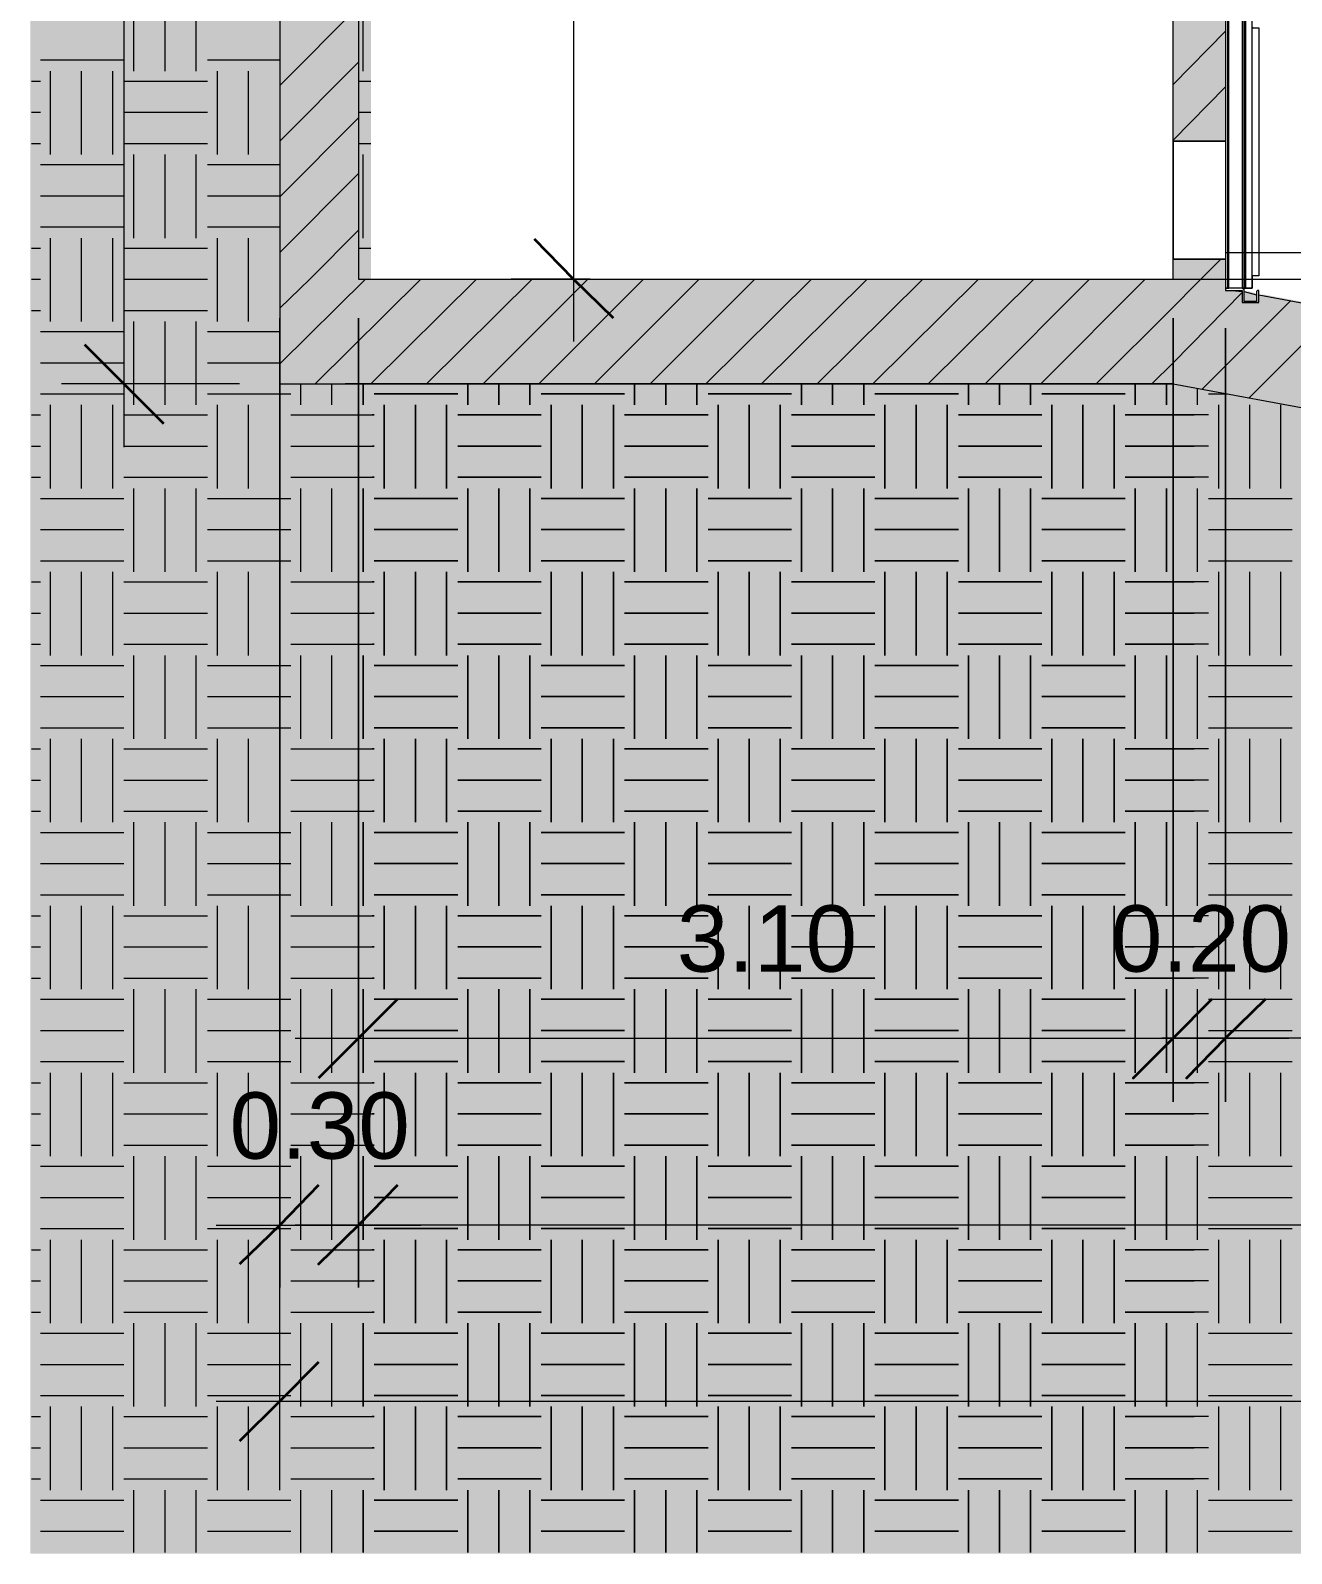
# Model space of a CAD drawing. Extents: x -187 to 52, y -9 to 65.
# Drawn here: x -139.88 to -135.09, y 27.06 to 32.84 of the extents above; entities that cross this region are included whole.
import ezdxf

# ---------------------------------------------------------------- set-up
doc = ezdxf.new("R2010")
doc.units = 0
doc.header["$MEASUREMENT"] = 0
doc.layers.add('PDF4_Geometría', color=7, linetype='Continuous')
doc.layers.add('PDF4_Texto', color=7, linetype='Continuous')
doc.layers.add('PDF4_Rellenos sólidos', color=7, linetype='Continuous', true_color=0xffffff)
doc.styles.add('PDF Arial', font='arial.ttf')

msp = doc.modelspace()

# ---------------------------------------------------------------- hatches: boundary and pattern name
at = {"layer": 'PDF4_Rellenos sólidos', "transparency": 33554559}
h = msp.add_hatch(color=256, dxfattribs=at)
h.paths.add_polyline_path([(-138.5848, 34.7955), (-138.6313, 34.7955), (-138.6313, 31.8986), (-138.5848, 31.8986)])
h.paths.add_polyline_path([(-138.682, 35.0958), (-138.682, 35.2438), (-138.6863, 35.2438), (-138.6905, 35.2396), (-138.6947, 35.2311), (-138.6989, 35.2269), (-138.7032, 35.2184), (-138.7074, 35.2142), (-138.7116, 35.2057), (-138.7159, 35.2015), (-138.7201, 35.193), (-138.7243, 35.1888), (-138.7285, 35.1803), (-138.7328, 35.1761), (-138.737, 35.1677), (-138.7412, 35.1634), (-138.7455, 35.155), (-138.7497, 35.1507), (-138.7539, 35.1423), (-138.7581, 35.1381), (-138.7624, 35.1296), (-138.7666, 35.1254), (-138.7708, 35.1169), (-138.7751, 35.1127), (-138.7793, 35.1042), (-138.7835, 35.1)])
h.paths.add_polyline_path([(-138.9781, 34.804), (-138.9823, 34.7997), (-138.9823, 27.0563), (-138.5848, 27.0563), (-138.5848, 31.5011), (-138.9315, 31.5011), (-138.9315, 34.8674), (-138.9358, 34.8674), (-138.94, 34.8632), (-138.9442, 34.8547), (-138.9485, 34.8505), (-138.9527, 34.842), (-138.9569, 34.8378), (-138.9611, 34.8293), (-138.9654, 34.8251), (-138.9696, 34.8166), (-138.9738, 34.8124)])
for points in [[(-139.8789, 34.7955), (-139.8789, 27.0563), (-138.9823, 27.0563), (-138.9823, 34.7955)], [(-138.9315, 34.7955), (-138.9315, 31.8986), (-138.6313, 31.8986), (-138.6313, 34.7955)], [(-138.9315, 31.8986), (-138.9315, 31.5011), (-135.5356, 31.5011), (-135.5356, 31.8986)], [(-134.9393, 31.3953), (-134.9181, 31.3911), (-134.9181, 31.7886), (-134.9816, 31.8013), (-135.007, 31.8055), (-135.0492, 31.814), (-135.0746, 31.8182), (-135.1169, 31.8267), (-135.1423, 31.8309), (-135.1846, 31.8394), (-135.2099, 31.8394), (-135.2099, 31.8182), (-135.2184, 31.8182), (-135.2184, 31.8436), (-135.2311, 31.8478), (-135.248, 31.8521), (-135.2649, 31.8521), (-135.2692, 31.8182), (-135.2734, 31.814), (-135.2734, 31.8563), (-135.3368, 31.8563), (-135.3368, 31.869), (-135.358, 31.8732), (-135.5102, 31.8986), (-135.5356, 31.8986), (-135.5356, 31.5011), (-135.5187, 31.5011), (-135.5018, 31.4968), (-135.451, 31.4884), (-135.4299, 31.4841), (-135.4045, 31.4799), (-135.3833, 31.4757), (-135.358, 31.4714), (-135.3368, 31.4672), (-135.3114, 31.463), (-135.2903, 31.4588), (-135.2649, 31.4545), (-135.2438, 31.4503), (-135.2184, 31.4461), (-135.1973, 31.4418), (-135.1719, 31.4376), (-135.1507, 31.4334), (-135.1254, 31.4292), (-135.1042, 31.4249), (-135.0788, 31.4207), (-135.0577, 31.4165), (-135.0323, 31.4122), (-135.0112, 31.408), (-134.9858, 31.4038), (-134.9647, 31.3996)], [(-135.4552, 31.4884), (-135.4721, 31.4926), (-135.5144, 31.5011), (-138.682, 31.5011), (-138.682, 27.0563), (-135.4552, 27.0563)], [(-134.9181, 31.3911), (-134.9604, 31.3996), (-134.9858, 31.4038), (-135.007, 31.408), (-135.0323, 31.4122), (-135.0746, 31.4207), (-135.1, 31.4249), (-135.1211, 31.4292), (-135.1465, 31.4334), (-135.1888, 31.4418), (-135.2142, 31.4461), (-135.2353, 31.4503), (-135.2607, 31.4545), (-135.303, 31.463), (-135.3284, 31.4672), (-135.3495, 31.4714), (-135.3749, 31.4757), (-135.4172, 31.4841), (-135.4425, 31.4884), (-135.4637, 31.4926), (-135.4891, 31.4968), (-135.5102, 31.5011), (-138.5805, 31.5011), (-138.5805, 27.0563), (-134.9181, 27.0563)], [(-137.4218, 29.581), (-137.4218, 29.192), (-136.7451, 29.192), (-136.7451, 29.581)], [(-135.7724, 29.581), (-135.7724, 29.192), (-135.0958, 29.192), (-135.0958, 29.581)], [(-139.1218, 28.8706), (-139.1218, 28.4815), (-138.4452, 28.4815), (-138.4452, 28.8706)]]:
    msp.add_hatch(color=256, dxfattribs=at).paths.add_polyline_path(points)
h = msp.add_hatch(color=256, dxfattribs=at)
h.paths.add_polyline_path([(-135.5356, 32.423), (-135.3368, 32.423), (-135.3368, 34.7955), (-135.5356, 34.7955)])
h.paths.add_polyline_path([(-135.3664, 31.8732), (-135.3368, 31.869), (-135.3368, 31.9747), (-135.5356, 31.9747), (-135.5356, 31.8986), (-135.5102, 31.8986), (-135.4679, 31.8901), (-135.4425, 31.8859), (-135.4003, 31.8774)])

# ---------------------------------------------------------------- linework, layer by layer
at = {"layer": 'PDF4_Geometría', "lineweight": 20}
for points in [[(-135.4003, 35.4975), (-135.2776, 35.4975), (-135.2776, 35.0958), (-135.2776, 34.7955), (-135.3368, 34.7955), (-135.3368, 32.423), (-135.5356, 32.423), (-135.5356, 34.7955), (-138.6313, 34.7955), (-138.6313, 31.8986), (-135.5356, 31.8986), (-135.5356, 31.9747), (-135.3368, 31.9747), (-135.3368, 31.8648)], [(-138.682, 35.0958), (-138.9315, 35.0958), (-138.9315, 34.7955), (-138.9315, 31.8986), (-138.9315, 31.5011), (-135.5356, 31.5011), (-134.9181, 31.3869), (-130.1435, 30.503), (-126.147, 30.503), (-121.7192, 31.3192), (-120.7507, 31.5011), (-117.6043, 31.5011), (-117.6043, 31.8986), (-117.6043, 34.7955), (-117.6043, 35.0958)], [(-135.3114, 31.8563), (-135.2734, 31.8521)], [(-135.2649, 31.8521), (-135.2184, 31.8394)], [(-135.2099, 31.8394), (-134.9181, 31.7844), (-130.1435, 30.9005), (-126.147, 30.9005), (-121.7192, 31.721), (-121.0764, 31.8394)]]:
    msp.add_lwpolyline(points, dxfattribs=at)
at = {"layer": 'PDF4_Geometría', "lineweight": 9}
for points in [[(-139.5236, 35.3368), (-139.5236, 31.26)], [(-137.8151, 35.0366), (-137.8151, 31.6618)], [(-135.3368, 34.7955), (-135.3368, 33.9455), (-135.3368, 31.8648), (-135.3326, 31.8648), (-135.3284, 31.8648), (-135.3241, 31.8648), (-135.3241, 33.9455), (-135.3284, 33.9455), (-135.3326, 33.9455), (-135.3368, 33.9455)], [(-135.3326, 33.9455), (-135.2734, 33.9455), (-135.2734, 31.8648), (-135.2692, 31.8648), (-135.2649, 31.8648), (-135.2649, 33.9455), (-135.2692, 33.9455), (-135.2734, 33.9455), (-135.2776, 33.9455), (-135.3284, 33.9455), (-135.3284, 31.8648)], [(-135.2311, 32.8544), (-135.2353, 32.8544), (-135.2099, 32.8544), (-135.2099, 31.9113), (-135.2353, 31.9113), (-135.2353, 31.8648), (-135.2353, 33.9455), (-135.2607, 33.9455), (-135.2607, 32.9051), (-135.2649, 32.9051), (-135.2649, 31.8648), (-135.2607, 31.8648)], [(-135.2607, 32.9051), (-135.2607, 31.8648), (-135.2607, 33.9455)], [(-138.9315, 32.6344), (-138.6313, 32.9347)], [(-135.5356, 32.6387), (-135.3368, 32.8417)], [(-138.9315, 32.423), (-138.6313, 32.7233)], [(-135.5356, 32.4272), (-135.3368, 32.6302)], [(-138.9315, 32.2115), (-138.6313, 32.5118)], [(-135.3368, 31.9747), (-135.5356, 31.9747), (-135.5356, 32.423), (-135.3368, 32.423)], [(-135.3368, 32.4018), (-135.3368, 32.0085)], [(-138.9315, 32.0001), (-138.6313, 32.3003)], [(-138.9315, 31.7886), (-138.8174, 31.8986), (-138.6313, 32.0847)], [(-135.8274, 31.5011), (-135.5356, 31.7929), (-135.4468, 31.8817), (-135.3537, 31.9747)], [(-135.3368, 32.0001), (-120.9495, 32.0001)], [(-138.9315, 31.5772), (-138.6059, 31.8986)], [(-138.7962, 31.5011), (-138.3944, 31.8986)], [(-138.5848, 31.5011), (-138.183, 31.8986)], [(-138.5848, 31.8986), (-135.5356, 31.8986)], [(-138.3733, 31.5011), (-137.9715, 31.8986)], [(-138.1576, 31.5011), (-137.7601, 31.8986)], [(-137.7516, 31.8986), (-137.8151, 31.8986), (-138.0519, 31.8986)], [(-137.9462, 31.5011), (-137.5486, 31.8986)], [(-137.7347, 31.5011), (-137.3372, 31.8986)], [(-137.5233, 31.5011), (-137.1257, 31.8986)], [(-137.3118, 31.5011), (-136.91, 31.8986)], [(-137.1003, 31.5011), (-136.6986, 31.8986)], [(-136.8889, 31.5011), (-136.4871, 31.8986)], [(-136.6774, 31.5011), (-136.2757, 31.8986)], [(-136.466, 31.5011), (-136.0642, 31.8986)], [(-136.2503, 31.5011), (-135.8528, 31.8986)], [(-136.0388, 31.5011), (-135.6413, 31.8986), (-129.8221, 31.8986), (-129.5853, 31.8986)], [(-135.6159, 31.5011), (-135.5356, 31.5814), (-135.2734, 31.8478)], [(-135.2776, 31.8648), (-135.3199, 31.8648)], [(-135.4256, 31.4799), (-135.0873, 31.8182)], [(-135.248, 31.4461), (-134.9181, 31.7759), (-134.9097, 31.7844)], [(-138.9315, 27.3946), (-138.9315, 27.6357), (-138.9315, 31.7506), (-138.9315, 28.3039), (-138.9315, 28.067)], [(-138.6313, 31.7506), (-138.6313, 28.3039), (-138.6313, 28.067), (-138.6313, 28.3039), (-138.6313, 31.7506), (-138.6313, 29.0144), (-138.6313, 28.7733)], [(-139.0838, 31.5011), (-139.5236, 31.5011), (-139.7604, 31.5011)], [(-135.5356, 31.5011), (-136.7874, 31.5011), (-137.0369, 31.5011), (-138.682, 31.5011)], [(-138.8723, 29.0144), (-135.2945, 29.0144)], [(-135.7766, 29.0144), (-135.0958, 29.0144)], [(-120.7127, 29.0144), (-135.5779, 29.0144)], [(-139.1726, 28.3039), (-138.3944, 28.3039)], [(-117.6635, 28.3039), (-138.8723, 28.3039)], [(-139.1726, 27.6357), (-117.3632, 27.6357)]]:
    msp.add_lwpolyline(points, dxfattribs=at)
at = {"layer": 'PDF4_Geometría', "color": 9, "lineweight": 9, "true_color": 0xc0c0c0}
for points in [[(-139.4855, 32.6894), (-139.4855, 33.0066)], [(-139.3671, 32.6894), (-139.3671, 33.0066)], [(-139.2487, 32.6894), (-139.2487, 33.0066)], [(-138.6144, 32.6894), (-138.6144, 33.0066)], [(-139.8408, 32.7317), (-139.5236, 32.7317)], [(-139.2064, 32.7317), (-138.9823, 32.7317), (-138.9315, 32.7317)], [(-139.8746, 32.6514), (-139.8408, 32.6514)], [(-139.8027, 32.3722), (-139.8027, 32.6894)], [(-139.6843, 32.3722), (-139.6843, 32.6894)], [(-139.5659, 32.3722), (-139.5659, 32.6894)], [(-139.5236, 32.6514), (-139.2064, 32.6514)], [(-139.1684, 32.3722), (-139.1684, 32.6894)], [(-139.05, 32.3722), (-139.05, 32.6894)], [(-138.6313, 32.6514), (-138.5848, 32.6514)], [(-139.8746, 32.5329), (-139.8408, 32.5329)], [(-139.5236, 32.5329), (-139.2064, 32.5329)], [(-138.6313, 32.5329), (-138.5848, 32.5329)], [(-139.8746, 32.4145), (-139.8408, 32.4145)], [(-139.5236, 32.4145), (-139.2064, 32.4145)], [(-138.6313, 32.4145), (-138.5848, 32.4145)], [(-135.5356, 32.423), (-135.5356, 32.1862)], [(-139.4855, 32.0551), (-139.4855, 32.3722)], [(-139.3671, 32.0551), (-139.3671, 32.3722)], [(-139.2487, 32.0551), (-139.2487, 32.3722)], [(-138.6144, 32.0551), (-138.6144, 32.3722)], [(-139.8408, 32.3342), (-139.5236, 32.3342)], [(-139.2064, 32.3342), (-138.9823, 32.3342), (-138.9315, 32.3342)], [(-139.8408, 32.2158), (-139.5236, 32.2158)], [(-139.2064, 32.2158), (-138.9823, 32.2158), (-138.9315, 32.2158)], [(-135.5356, 32.2158), (-135.5356, 31.9747)], [(-139.8408, 32.0974), (-139.5236, 32.0974)], [(-139.2064, 32.0974), (-138.9823, 32.0974), (-138.9315, 32.0974)], [(-139.8746, 32.017), (-139.8408, 32.017)], [(-139.8027, 31.7379), (-139.8027, 32.0551)], [(-139.6843, 31.7379), (-139.6843, 32.0551)], [(-139.5659, 31.7379), (-139.5659, 32.0551)], [(-139.5236, 32.017), (-139.2064, 32.017)], [(-139.1684, 31.7379), (-139.1684, 32.0551)], [(-139.05, 31.7379), (-139.05, 32.0551)], [(-138.6313, 32.017), (-138.5848, 32.017)], [(-139.8746, 31.8986), (-139.8408, 31.8986)], [(-139.5236, 31.8986), (-139.2064, 31.8986)], [(-139.8746, 31.7802), (-139.8408, 31.7802)], [(-139.5236, 31.7802), (-139.2064, 31.7802)], [(-139.4855, 31.4207), (-139.4855, 31.7379)], [(-139.3671, 31.4207), (-139.3671, 31.7379)], [(-139.2487, 31.4207), (-139.2487, 31.7379)], [(-139.8408, 31.6998), (-139.5236, 31.6998)], [(-139.2064, 31.6998), (-138.9823, 31.6998), (-138.9315, 31.6998)], [(-139.8408, 31.5814), (-139.5236, 31.5814)], [(-139.2064, 31.5814), (-138.9823, 31.5814), (-138.9315, 31.5814)], [(-138.8512, 31.4207), (-138.8512, 31.5011)], [(-138.7328, 31.4207), (-138.7328, 31.5011)], [(-135.5356, 31.5011), (-136.7874, 31.5011), (-137.0369, 31.5011), (-138.682, 31.5011)], [(-135.4425, 31.4207), (-135.4425, 31.4841)], [(-139.8408, 31.463), (-139.5236, 31.463)], [(-139.2064, 31.463), (-138.9823, 31.463), (-138.8892, 31.463)], [(-135.4003, 31.463), (-135.3284, 31.463)], [(-139.8746, 31.3826), (-139.8408, 31.3826)], [(-139.8027, 31.1035), (-139.8027, 31.4207)], [(-139.6843, 31.1035), (-139.6843, 31.4207)], [(-139.5659, 31.1035), (-139.5659, 31.4207)], [(-139.5236, 31.3826), (-139.2064, 31.3826)], [(-139.1684, 31.1035), (-139.1684, 31.4207)], [(-139.05, 31.1035), (-139.05, 31.4207)], [(-138.9315, 31.1035), (-138.9315, 31.4207)], [(-138.8892, 31.3826), (-138.5848, 31.3826)], [(-138.682, 31.3826), (-138.5721, 31.3826), (-138.5805, 31.3826)], [(-135.4003, 31.3826), (-135.7174, 31.3826), (-135.4552, 31.3826)], [(-135.3622, 31.1035), (-135.3622, 31.4207)], [(-135.2438, 31.1035), (-135.2438, 31.4207)], [(-135.1254, 31.1035), (-135.1254, 31.4207)], [(-139.8746, 31.2642), (-139.8408, 31.2642)], [(-139.5236, 31.2642), (-139.2064, 31.2642)], [(-138.8892, 31.2642), (-138.5848, 31.2642)], [(-138.682, 31.2642), (-138.5721, 31.2642), (-138.5805, 31.2642)], [(-135.4003, 31.2642), (-135.7174, 31.2642), (-135.4552, 31.2642)], [(-139.8746, 31.1458), (-139.8408, 31.1458)], [(-139.5236, 31.1458), (-139.2064, 31.1458)], [(-138.8892, 31.1458), (-138.5848, 31.1458)], [(-138.682, 31.1458), (-138.5721, 31.1458), (-138.5805, 31.1458)], [(-135.4003, 31.1458), (-135.7174, 31.1458), (-135.4552, 31.1458)], [(-139.4855, 30.7863), (-139.4855, 31.1035)], [(-139.3671, 30.7863), (-139.3671, 31.1035)], [(-139.2487, 30.7863), (-139.2487, 31.1035)], [(-138.8512, 30.7863), (-138.8512, 31.1035)], [(-138.7328, 30.7863), (-138.7328, 31.1035)], [(-135.4425, 30.7863), (-135.4425, 31.1035)], [(-139.8408, 31.0655), (-139.5236, 31.0655)], [(-139.2064, 31.0655), (-138.9823, 31.0655), (-138.8892, 31.0655)], [(-135.4003, 31.0655), (-135.0831, 31.0655)], [(-139.8408, 30.947), (-139.5236, 30.947)], [(-139.2064, 30.947), (-138.9823, 30.947), (-138.8892, 30.947)], [(-135.4003, 30.947), (-135.0831, 30.947)], [(-139.8408, 30.8286), (-139.5236, 30.8286)], [(-139.2064, 30.8286), (-138.9823, 30.8286), (-138.8892, 30.8286)], [(-135.4003, 30.8286), (-135.0831, 30.8286)], [(-139.8746, 30.7483), (-139.8408, 30.7483)], [(-139.8027, 30.4692), (-139.8027, 30.7863)], [(-139.6843, 30.4692), (-139.6843, 30.7863)], [(-139.5659, 30.4692), (-139.5659, 30.7863)], [(-139.5236, 30.7483), (-139.2064, 30.7483)], [(-139.1684, 30.4692), (-139.1684, 30.7863)], [(-139.05, 30.4692), (-139.05, 30.7863)], [(-138.9315, 30.4692), (-138.9315, 30.7863)], [(-138.8892, 30.7483), (-138.5848, 30.7483)], [(-138.682, 30.7483), (-138.5721, 30.7483), (-138.5805, 30.7483)], [(-135.4003, 30.7483), (-135.7174, 30.7483), (-135.4552, 30.7483)], [(-135.3622, 30.4692), (-135.3622, 30.7863)], [(-135.2438, 30.4692), (-135.2438, 30.7863)], [(-135.1254, 30.4692), (-135.1254, 30.7863)], [(-139.8746, 30.6299), (-139.8408, 30.6299)], [(-139.5236, 30.6299), (-139.2064, 30.6299)], [(-138.8892, 30.6299), (-138.5848, 30.6299)], [(-138.682, 30.6299), (-138.5721, 30.6299), (-138.5805, 30.6299)], [(-135.4003, 30.6299), (-135.7174, 30.6299), (-135.4552, 30.6299)], [(-139.8746, 30.5114), (-139.8408, 30.5114)], [(-139.5236, 30.5114), (-139.2064, 30.5114)], [(-138.8892, 30.5114), (-138.5848, 30.5114)], [(-138.682, 30.5114), (-138.5721, 30.5114), (-138.5805, 30.5114)], [(-135.4003, 30.5114), (-135.7174, 30.5114), (-135.4552, 30.5114)], [(-139.4855, 30.152), (-139.4855, 30.4692)], [(-139.3671, 30.152), (-139.3671, 30.4692)], [(-139.2487, 30.152), (-139.2487, 30.4692)], [(-138.8512, 30.152), (-138.8512, 30.4692)], [(-138.7328, 30.152), (-138.7328, 30.4692)], [(-135.4425, 30.152), (-135.4425, 30.4692)], [(-139.8408, 30.4311), (-139.5236, 30.4311)], [(-139.2064, 30.4311), (-138.9823, 30.4311), (-138.8892, 30.4311)], [(-135.4003, 30.4311), (-135.0831, 30.4311)], [(-139.8408, 30.3127), (-139.5236, 30.3127)], [(-139.2064, 30.3127), (-138.9823, 30.3127), (-138.8892, 30.3127)], [(-135.4003, 30.3127), (-135.0831, 30.3127)], [(-139.8408, 30.1943), (-139.5236, 30.1943)], [(-139.2064, 30.1943), (-138.9823, 30.1943), (-138.8892, 30.1943)], [(-135.4003, 30.1943), (-135.0831, 30.1943)], [(-139.8746, 30.1139), (-139.8408, 30.1139)], [(-139.8027, 29.8348), (-139.8027, 30.152)], [(-139.6843, 29.8348), (-139.6843, 30.152)], [(-139.5659, 29.8348), (-139.5659, 30.152)], [(-139.5236, 30.1139), (-139.2064, 30.1139)], [(-139.1684, 29.8348), (-139.1684, 30.152)], [(-139.05, 29.8348), (-139.05, 30.152)], [(-138.9315, 29.8348), (-138.9315, 30.152)], [(-138.8892, 30.1139), (-138.5848, 30.1139)], [(-138.682, 30.1139), (-138.5721, 30.1139), (-138.5805, 30.1139)], [(-135.4003, 30.1139), (-135.7174, 30.1139), (-135.4552, 30.1139)], [(-135.3622, 29.8348), (-135.3622, 30.152)], [(-135.2438, 29.8348), (-135.2438, 30.152)], [(-135.1254, 29.8348), (-135.1254, 30.152)], [(-139.8746, 29.9955), (-139.8408, 29.9955)], [(-139.5236, 29.9955), (-139.2064, 29.9955)], [(-138.8892, 29.9955), (-138.5848, 29.9955)], [(-138.682, 29.9955), (-138.5721, 29.9955), (-138.5805, 29.9955)], [(-135.4003, 29.9955), (-135.7174, 29.9955), (-135.4552, 29.9955)], [(-139.8746, 29.8771), (-139.8408, 29.8771)], [(-139.5236, 29.8771), (-139.2064, 29.8771)], [(-138.8892, 29.8771), (-138.5848, 29.8771)], [(-138.682, 29.8771), (-138.5721, 29.8771), (-138.5805, 29.8771)], [(-135.4003, 29.8771), (-135.7174, 29.8771), (-135.4552, 29.8771)], [(-139.4855, 29.5176), (-139.4855, 29.8348)], [(-139.3671, 29.5176), (-139.3671, 29.8348)], [(-139.2487, 29.5176), (-139.2487, 29.8348)], [(-138.8512, 29.5176), (-138.8512, 29.8348)], [(-138.7328, 29.5176), (-138.7328, 29.8348)], [(-135.4425, 29.5176), (-135.4425, 29.8348)], [(-139.8408, 29.7967), (-139.5236, 29.7967)], [(-139.2064, 29.7967), (-138.9823, 29.7967), (-138.8892, 29.7967)], [(-135.4003, 29.7967), (-135.0831, 29.7967)], [(-139.8408, 29.6783), (-139.5236, 29.6783)], [(-139.2064, 29.6783), (-138.9823, 29.6783), (-138.8892, 29.6783)], [(-135.4003, 29.6783), (-135.0831, 29.6783)], [(-139.8408, 29.5599), (-139.5236, 29.5599)], [(-139.8027, 29.2004), (-139.8027, 29.5176)], [(-139.6843, 29.2004), (-139.6843, 29.5176)], [(-139.5659, 29.2004), (-139.5659, 29.5176)], [(-139.2064, 29.5599), (-138.9823, 29.5599), (-138.8892, 29.5599)], [(-139.1684, 29.2004), (-139.1684, 29.5176)], [(-139.05, 29.2004), (-139.05, 29.5176)], [(-138.9315, 29.2004), (-138.9315, 29.5176)], [(-135.4003, 29.5599), (-135.0831, 29.5599)], [(-135.3622, 29.2004), (-135.3622, 29.5176)], [(-135.2438, 29.2004), (-135.2438, 29.5176)], [(-135.1254, 29.2004), (-135.1254, 29.5176)], [(-139.8746, 29.4796), (-139.8408, 29.4796)], [(-139.5236, 29.4796), (-139.2064, 29.4796)], [(-138.8892, 29.4796), (-138.5848, 29.4796)], [(-138.682, 29.4796), (-138.5721, 29.4796), (-138.5805, 29.4796)], [(-135.4003, 29.4796), (-135.7174, 29.4796), (-135.4552, 29.4796)], [(-139.8746, 29.3611), (-139.8408, 29.3611)], [(-139.5236, 29.3611), (-139.2064, 29.3611)], [(-138.8892, 29.3611), (-138.5848, 29.3611)], [(-138.682, 29.3611), (-138.5721, 29.3611), (-138.5805, 29.3611)], [(-135.4003, 29.3611), (-135.7174, 29.3611), (-135.4552, 29.3611)], [(-139.8746, 29.2427), (-139.8408, 29.2427)], [(-139.5236, 29.2427), (-139.2064, 29.2427)], [(-138.8892, 29.2427), (-138.5848, 29.2427)], [(-138.682, 29.2427), (-138.5721, 29.2427), (-138.5805, 29.2427)], [(-135.4003, 29.2427), (-135.7174, 29.2427), (-135.4552, 29.2427)], [(-139.4855, 28.8833), (-139.4855, 29.2004)], [(-139.3671, 28.8833), (-139.3671, 29.2004)], [(-139.2487, 28.8833), (-139.2487, 29.2004)], [(-138.8512, 28.8833), (-138.8512, 29.2004)], [(-138.7328, 28.8833), (-138.7328, 29.2004)], [(-135.4425, 28.8833), (-135.4425, 29.2004)], [(-139.8408, 29.1624), (-139.5236, 29.1624)], [(-139.2064, 29.1624), (-138.9823, 29.1624), (-138.8892, 29.1624)], [(-135.4003, 29.1624), (-135.0831, 29.1624)], [(-139.8408, 29.044), (-139.5236, 29.044)], [(-139.2064, 29.044), (-138.9823, 29.044), (-138.8892, 29.044)], [(-135.4003, 29.044), (-135.0831, 29.044)], [(-139.8408, 28.9255), (-139.5236, 28.9255)], [(-139.8027, 28.5661), (-139.8027, 28.8833)], [(-139.6843, 28.5661), (-139.6843, 28.8833)], [(-139.5659, 28.5661), (-139.5659, 28.8833)], [(-139.2064, 28.9255), (-138.9823, 28.9255), (-138.8892, 28.9255)], [(-139.1684, 28.5661), (-139.1684, 28.8833)], [(-139.05, 28.5661), (-139.05, 28.8833)], [(-138.9315, 28.5661), (-138.9315, 28.8833)], [(-135.4003, 28.9255), (-135.0831, 28.9255)], [(-135.3622, 28.5661), (-135.3622, 28.8833)], [(-135.2438, 28.5661), (-135.2438, 28.8833)], [(-135.1254, 28.5661), (-135.1254, 28.8833)], [(-139.8746, 28.8452), (-139.8408, 28.8452)], [(-139.5236, 28.8452), (-139.2064, 28.8452)], [(-138.8892, 28.8452), (-138.5848, 28.8452)], [(-138.682, 28.8452), (-138.5721, 28.8452), (-138.5805, 28.8452)], [(-135.4003, 28.8452), (-135.7174, 28.8452), (-135.4552, 28.8452)], [(-139.8746, 28.7268), (-139.8408, 28.7268)], [(-139.5236, 28.7268), (-139.2064, 28.7268)], [(-138.8892, 28.7268), (-138.5848, 28.7268)], [(-138.682, 28.7268), (-138.5721, 28.7268), (-138.5805, 28.7268)], [(-135.4003, 28.7268), (-135.7174, 28.7268), (-135.4552, 28.7268)], [(-139.8746, 28.6084), (-139.8408, 28.6084)], [(-139.5236, 28.6084), (-139.2064, 28.6084)], [(-138.8892, 28.6084), (-138.5848, 28.6084)], [(-138.682, 28.6084), (-138.5721, 28.6084), (-138.5805, 28.6084)], [(-135.4003, 28.6084), (-135.7174, 28.6084), (-135.4552, 28.6084)], [(-139.4855, 28.2489), (-139.4855, 28.5661)], [(-139.3671, 28.2489), (-139.3671, 28.5661)], [(-139.2487, 28.2489), (-139.2487, 28.5661)], [(-138.8512, 28.2489), (-138.8512, 28.5661)], [(-138.7328, 28.2489), (-138.7328, 28.5661)], [(-135.4425, 28.2489), (-135.4425, 28.5661)], [(-139.8408, 28.528), (-139.5236, 28.528)], [(-139.2064, 28.528), (-138.9823, 28.528), (-138.8892, 28.528)], [(-135.4003, 28.528), (-135.0831, 28.528)], [(-139.8408, 28.4096), (-139.5236, 28.4096)], [(-139.2064, 28.4096), (-138.9823, 28.4096), (-138.8892, 28.4096)], [(-135.4003, 28.4096), (-135.0831, 28.4096)], [(-139.8408, 28.2912), (-139.5236, 28.2912)], [(-139.8027, 27.9317), (-139.8027, 28.2489)], [(-139.6843, 27.9317), (-139.6843, 28.2489)], [(-139.5659, 27.9317), (-139.5659, 28.2489)], [(-139.2064, 28.2912), (-138.9823, 28.2912), (-138.8892, 28.2912)], [(-139.1684, 27.9317), (-139.1684, 28.2489)], [(-139.05, 27.9317), (-139.05, 28.2489)], [(-138.9315, 27.9317), (-138.9315, 28.2489)], [(-135.4003, 28.2912), (-135.0831, 28.2912)], [(-135.3622, 27.9317), (-135.3622, 28.2489)], [(-135.2438, 27.9317), (-135.2438, 28.2489)], [(-135.1254, 27.9317), (-135.1254, 28.2489)], [(-139.8746, 28.2108), (-139.8408, 28.2108)], [(-139.5236, 28.2108), (-139.2064, 28.2108)], [(-138.8892, 28.2108), (-138.5848, 28.2108)], [(-138.682, 28.2108), (-138.5721, 28.2108), (-138.5805, 28.2108)], [(-135.4003, 28.2108), (-135.7174, 28.2108), (-135.4552, 28.2108)], [(-139.8746, 28.0924), (-139.8408, 28.0924)], [(-139.5236, 28.0924), (-139.2064, 28.0924)], [(-138.8892, 28.0924), (-138.5848, 28.0924)], [(-138.682, 28.0924), (-138.5721, 28.0924), (-138.5805, 28.0924)], [(-135.4003, 28.0924), (-135.7174, 28.0924), (-135.4552, 28.0924)], [(-139.8746, 27.974), (-139.8408, 27.974)], [(-139.5236, 27.974), (-139.2064, 27.974)], [(-138.8892, 27.974), (-138.5848, 27.974)], [(-138.682, 27.974), (-138.5721, 27.974), (-138.5805, 27.974)], [(-135.4003, 27.974), (-135.7174, 27.974), (-135.4552, 27.974)], [(-139.4855, 27.6145), (-139.4855, 27.9317)], [(-139.3671, 27.6145), (-139.3671, 27.9317)], [(-139.2487, 27.6145), (-139.2487, 27.9317)], [(-138.8512, 27.6145), (-138.8512, 27.9317)], [(-138.7328, 27.6145), (-138.7328, 27.9317)], [(-135.4425, 27.6145), (-135.4425, 27.9317)], [(-139.8408, 27.8936), (-139.5236, 27.8936)], [(-139.2064, 27.8936), (-138.9823, 27.8936), (-138.8892, 27.8936)], [(-135.4003, 27.8936), (-135.0831, 27.8936)], [(-139.8408, 27.7752), (-139.5236, 27.7752)], [(-139.2064, 27.7752), (-138.9823, 27.7752), (-138.8892, 27.7752)], [(-135.4003, 27.7752), (-135.0831, 27.7752)], [(-139.8408, 27.6568), (-139.5236, 27.6568)], [(-139.8027, 27.2973), (-139.8027, 27.6145)], [(-139.6843, 27.2973), (-139.6843, 27.6145)], [(-139.5659, 27.2973), (-139.5659, 27.6145)], [(-139.2064, 27.6568), (-138.9823, 27.6568), (-138.8892, 27.6568)], [(-139.1684, 27.2973), (-139.1684, 27.6145)], [(-139.05, 27.2973), (-139.05, 27.6145)], [(-138.9315, 27.2973), (-138.9315, 27.6145)], [(-135.4003, 27.6568), (-135.0831, 27.6568)], [(-135.3622, 27.2973), (-135.3622, 27.6145)], [(-135.2438, 27.2973), (-135.2438, 27.6145)], [(-135.1254, 27.2973), (-135.1254, 27.6145)], [(-139.8746, 27.5765), (-139.8408, 27.5765)], [(-139.5236, 27.5765), (-139.2064, 27.5765)], [(-138.8892, 27.5765), (-138.5848, 27.5765)], [(-138.682, 27.5765), (-138.5721, 27.5765), (-138.5805, 27.5765)], [(-135.4003, 27.5765), (-135.7174, 27.5765), (-135.4552, 27.5765)], [(-139.8746, 27.4581), (-139.8408, 27.4581)], [(-139.5236, 27.4581), (-139.2064, 27.4581)], [(-138.8892, 27.4581), (-138.5848, 27.4581)], [(-138.682, 27.4581), (-138.5721, 27.4581), (-138.5805, 27.4581)], [(-135.4003, 27.4581), (-135.7174, 27.4581), (-135.4552, 27.4581)], [(-139.8746, 27.3396), (-139.8408, 27.3396)], [(-139.5236, 27.3396), (-139.2064, 27.3396)], [(-138.8892, 27.3396), (-138.5848, 27.3396)], [(-138.682, 27.3396), (-138.5721, 27.3396), (-138.5805, 27.3396)], [(-135.4003, 27.3396), (-135.7174, 27.3396), (-135.4552, 27.3396)], [(-139.8408, 27.2593), (-139.5236, 27.2593)], [(-139.4855, 27.0605), (-139.4855, 27.2973)], [(-139.3671, 27.0605), (-139.3671, 27.2973)], [(-139.2487, 27.0605), (-139.2487, 27.2973)], [(-139.2064, 27.2593), (-138.9823, 27.2593), (-138.8892, 27.2593)], [(-138.8512, 27.0605), (-138.8512, 27.2973)], [(-138.7328, 27.0605), (-138.7328, 27.2973)], [(-135.4425, 27.0605), (-135.4425, 27.2973)], [(-135.4003, 27.2593), (-135.0831, 27.2593)], [(-139.8408, 27.1409), (-139.5236, 27.1409)], [(-139.2064, 27.1409), (-138.9823, 27.1409), (-138.8892, 27.1409)], [(-135.4003, 27.1409), (-135.0831, 27.1409)]]:
    msp.add_lwpolyline(points, dxfattribs=at)
at = {"layer": 'PDF4_Geometría', "color": 30, "lineweight": 9, "true_color": 0xff7f00}
msp.add_lwpolyline([(-135.5356, 31.924), (-135.5356, 32.4737)], dxfattribs=at)
at = {"layer": 'PDF4_Geometría', "lineweight": 35}
for points in [[(-137.6628, 31.7506), (-137.8151, 31.8986), (-137.9631, 32.0508)], [(-139.3714, 31.3488), (-139.5236, 31.5011), (-139.6716, 31.6491)], [(-138.4833, 29.1624), (-138.6313, 29.0144), (-138.7835, 28.8621)], [(-138.7835, 28.4561), (-138.9315, 28.3039), (-139.0838, 28.1558)], [(-138.7835, 27.7837), (-138.9315, 27.6357), (-139.0838, 27.4834)]]:
    msp.add_lwpolyline(points, dxfattribs=at)
at = {"layer": 'PDF4_Geometría', "lineweight": 9}
for points in [[(-135.2734, 31.8648), (-135.3368, 31.8648), (-135.3368, 31.8563), (-135.2734, 31.8563), (-135.2734, 31.8098), (-135.2692, 31.8098), (-135.2142, 31.8098), (-135.2099, 31.8098), (-135.2099, 31.814), (-135.2099, 31.8521), (-135.2099, 31.8563), (-135.2142, 31.8563), (-135.2184, 31.8521), (-135.2184, 31.8182), (-135.2184, 31.814), (-135.2649, 31.814), (-135.2649, 31.8563), (-135.2649, 31.8605), (-135.2692, 31.8605), (-135.2692, 31.8648)], [(-135.2607, 31.8648), (-135.2353, 31.8648)], [(-135.5356, 31.7506), (-135.5356, 29.0144), (-135.5356, 28.7733), (-135.5356, 29.0144)], [(-135.3368, 31.7125), (-135.3368, 29.0144), (-135.3368, 28.7733), (-135.3368, 29.0144)]]:
    msp.add_lwpolyline(points, close=True, dxfattribs=at)
at = {"layer": 'PDF4_Geometría', "color": 9, "lineweight": 9, "true_color": 0xc0c0c0}
for points in [[(-138.6144, 31.5011), (-138.6144, 31.4207)], [(-138.2168, 31.5011), (-138.2168, 31.4207)], [(-138.0984, 31.5011), (-138.0984, 31.4207)], [(-137.98, 31.5011), (-137.98, 31.4207)], [(-137.5825, 31.5011), (-137.5825, 31.4207)], [(-137.464, 31.5011), (-137.464, 31.4207)], [(-137.3456, 31.5011), (-137.3456, 31.4207)], [(-136.9481, 31.5011), (-136.9481, 31.4207)], [(-136.8297, 31.5011), (-136.8297, 31.4207)], [(-136.7113, 31.5011), (-136.7113, 31.4207)], [(-136.3137, 31.5011), (-136.3137, 31.4207)], [(-136.1953, 31.5011), (-136.1953, 31.4207)], [(-136.0769, 31.5011), (-136.0769, 31.4207)], [(-135.6794, 31.5011), (-135.6794, 31.4207)], [(-135.561, 31.5011), (-135.561, 31.4207)], [(-138.2549, 31.463), (-138.5721, 31.463)], [(-137.6205, 31.463), (-137.9377, 31.463)], [(-136.9862, 31.463), (-137.3033, 31.463)], [(-136.3518, 31.463), (-136.669, 31.463)], [(-135.7174, 31.463), (-136.0346, 31.463)], [(-138.534, 31.4207), (-138.534, 31.1035)], [(-138.4156, 31.4207), (-138.4156, 31.1035)], [(-138.2972, 31.4207), (-138.2972, 31.1035)], [(-137.9377, 31.3826), (-138.2549, 31.3826)], [(-137.8996, 31.4207), (-137.8996, 31.1035)], [(-137.7812, 31.4207), (-137.7812, 31.1035)], [(-137.6628, 31.4207), (-137.6628, 31.1035)], [(-137.3033, 31.3826), (-137.6205, 31.3826)], [(-137.2653, 31.4207), (-137.2653, 31.1035)], [(-137.1469, 31.4207), (-137.1469, 31.1035)], [(-137.0285, 31.4207), (-137.0285, 31.1035)], [(-136.669, 31.3826), (-136.9862, 31.3826)], [(-136.6309, 31.4207), (-136.6309, 31.1035)], [(-136.5125, 31.4207), (-136.5125, 31.1035)], [(-136.3941, 31.4207), (-136.3941, 31.1035)], [(-136.0346, 31.3826), (-136.3518, 31.3826)], [(-135.9966, 31.4207), (-135.9966, 31.1035)], [(-135.8781, 31.4207), (-135.8781, 31.1035)], [(-135.7597, 31.4207), (-135.7597, 31.1035)], [(-137.9377, 31.2642), (-138.2549, 31.2642)], [(-137.3033, 31.2642), (-137.6205, 31.2642)], [(-136.669, 31.2642), (-136.9862, 31.2642)], [(-136.0346, 31.2642), (-136.3518, 31.2642)], [(-137.9377, 31.1458), (-138.2549, 31.1458)], [(-137.3033, 31.1458), (-137.6205, 31.1458)], [(-136.669, 31.1458), (-136.9862, 31.1458)], [(-136.0346, 31.1458), (-136.3518, 31.1458)], [(-138.6144, 31.1035), (-138.6144, 30.7863)], [(-138.2168, 31.1035), (-138.2168, 30.7863)], [(-138.0984, 31.1035), (-138.0984, 30.7863)], [(-137.98, 31.1035), (-137.98, 30.7863)], [(-137.5825, 31.1035), (-137.5825, 30.7863)], [(-137.464, 31.1035), (-137.464, 30.7863)], [(-137.3456, 31.1035), (-137.3456, 30.7863)], [(-136.9481, 31.1035), (-136.9481, 30.7863)], [(-136.8297, 31.1035), (-136.8297, 30.7863)], [(-136.7113, 31.1035), (-136.7113, 30.7863)], [(-136.3137, 31.1035), (-136.3137, 30.7863)], [(-136.1953, 31.1035), (-136.1953, 30.7863)], [(-136.0769, 31.1035), (-136.0769, 30.7863)], [(-135.6794, 31.1035), (-135.6794, 30.7863)], [(-135.561, 31.1035), (-135.561, 30.7863)], [(-138.2549, 31.0655), (-138.5721, 31.0655)], [(-137.6205, 31.0655), (-137.9377, 31.0655)], [(-136.9862, 31.0655), (-137.3033, 31.0655)], [(-136.3518, 31.0655), (-136.669, 31.0655)], [(-135.7174, 31.0655), (-136.0346, 31.0655)], [(-138.2549, 30.947), (-138.5721, 30.947)], [(-137.6205, 30.947), (-137.9377, 30.947)], [(-136.9862, 30.947), (-137.3033, 30.947)], [(-136.3518, 30.947), (-136.669, 30.947)], [(-135.7174, 30.947), (-136.0346, 30.947)], [(-138.2549, 30.8286), (-138.5721, 30.8286)], [(-137.6205, 30.8286), (-137.9377, 30.8286)], [(-136.9862, 30.8286), (-137.3033, 30.8286)], [(-136.3518, 30.8286), (-136.669, 30.8286)], [(-135.7174, 30.8286), (-136.0346, 30.8286)], [(-138.534, 30.7863), (-138.534, 30.4692)], [(-138.4156, 30.7863), (-138.4156, 30.4692)], [(-138.2972, 30.7863), (-138.2972, 30.4692)], [(-137.9377, 30.7483), (-138.2549, 30.7483)], [(-137.8996, 30.7863), (-137.8996, 30.4692)], [(-137.7812, 30.7863), (-137.7812, 30.4692)], [(-137.6628, 30.7863), (-137.6628, 30.4692)], [(-137.3033, 30.7483), (-137.6205, 30.7483)], [(-137.2653, 30.7863), (-137.2653, 30.4692)], [(-137.1469, 30.7863), (-137.1469, 30.4692)], [(-137.0285, 30.7863), (-137.0285, 30.4692)], [(-136.669, 30.7483), (-136.9862, 30.7483)], [(-136.6309, 30.7863), (-136.6309, 30.4692)], [(-136.5125, 30.7863), (-136.5125, 30.4692)], [(-136.3941, 30.7863), (-136.3941, 30.4692)], [(-136.0346, 30.7483), (-136.3518, 30.7483)], [(-135.9966, 30.7863), (-135.9966, 30.4692)], [(-135.8781, 30.7863), (-135.8781, 30.4692)], [(-135.7597, 30.7863), (-135.7597, 30.4692)], [(-137.9377, 30.6299), (-138.2549, 30.6299)], [(-137.3033, 30.6299), (-137.6205, 30.6299)], [(-136.669, 30.6299), (-136.9862, 30.6299)], [(-136.0346, 30.6299), (-136.3518, 30.6299)], [(-137.9377, 30.5114), (-138.2549, 30.5114)], [(-137.3033, 30.5114), (-137.6205, 30.5114)], [(-136.669, 30.5114), (-136.9862, 30.5114)], [(-136.0346, 30.5114), (-136.3518, 30.5114)], [(-138.6144, 30.4692), (-138.6144, 30.152)], [(-138.2168, 30.4692), (-138.2168, 30.152)], [(-138.0984, 30.4692), (-138.0984, 30.152)], [(-137.98, 30.4692), (-137.98, 30.152)], [(-137.5825, 30.4692), (-137.5825, 30.152)], [(-137.464, 30.4692), (-137.464, 30.152)], [(-137.3456, 30.4692), (-137.3456, 30.152)], [(-136.9481, 30.4692), (-136.9481, 30.152)], [(-136.8297, 30.4692), (-136.8297, 30.152)], [(-136.7113, 30.4692), (-136.7113, 30.152)], [(-136.3137, 30.4692), (-136.3137, 30.152)], [(-136.1953, 30.4692), (-136.1953, 30.152)], [(-136.0769, 30.4692), (-136.0769, 30.152)], [(-135.6794, 30.4692), (-135.6794, 30.152)], [(-135.561, 30.4692), (-135.561, 30.152)], [(-138.2549, 30.4311), (-138.5721, 30.4311)], [(-137.6205, 30.4311), (-137.9377, 30.4311)], [(-136.9862, 30.4311), (-137.3033, 30.4311)], [(-136.3518, 30.4311), (-136.669, 30.4311)], [(-135.7174, 30.4311), (-136.0346, 30.4311)], [(-138.2549, 30.3127), (-138.5721, 30.3127)], [(-137.6205, 30.3127), (-137.9377, 30.3127)], [(-136.9862, 30.3127), (-137.3033, 30.3127)], [(-136.3518, 30.3127), (-136.669, 30.3127)], [(-135.7174, 30.3127), (-136.0346, 30.3127)], [(-138.2549, 30.1943), (-138.5721, 30.1943)], [(-137.6205, 30.1943), (-137.9377, 30.1943)], [(-136.9862, 30.1943), (-137.3033, 30.1943)], [(-136.3518, 30.1943), (-136.669, 30.1943)], [(-135.7174, 30.1943), (-136.0346, 30.1943)], [(-138.534, 30.152), (-138.534, 29.8348)], [(-138.4156, 30.152), (-138.4156, 29.8348)], [(-138.2972, 30.152), (-138.2972, 29.8348)], [(-137.9377, 30.1139), (-138.2549, 30.1139)], [(-137.8996, 30.152), (-137.8996, 29.8348)], [(-137.7812, 30.152), (-137.7812, 29.8348)], [(-137.6628, 30.152), (-137.6628, 29.8348)], [(-137.3033, 30.1139), (-137.6205, 30.1139)], [(-137.2653, 30.152), (-137.2653, 29.8348)], [(-137.1469, 30.152), (-137.1469, 29.8348)], [(-137.0285, 30.152), (-137.0285, 29.8348)], [(-136.669, 30.1139), (-136.9862, 30.1139)], [(-136.6309, 30.152), (-136.6309, 29.8348)], [(-136.5125, 30.152), (-136.5125, 29.8348)], [(-136.3941, 30.152), (-136.3941, 29.8348)], [(-136.0346, 30.1139), (-136.3518, 30.1139)], [(-135.9966, 30.152), (-135.9966, 29.8348)], [(-135.8781, 30.152), (-135.8781, 29.8348)], [(-135.7597, 30.152), (-135.7597, 29.8348)], [(-137.9377, 29.9955), (-138.2549, 29.9955)], [(-137.3033, 29.9955), (-137.6205, 29.9955)], [(-136.669, 29.9955), (-136.9862, 29.9955)], [(-136.0346, 29.9955), (-136.3518, 29.9955)], [(-137.9377, 29.8771), (-138.2549, 29.8771)], [(-137.3033, 29.8771), (-137.6205, 29.8771)], [(-136.669, 29.8771), (-136.9862, 29.8771)], [(-136.0346, 29.8771), (-136.3518, 29.8771)], [(-138.6144, 29.8348), (-138.6144, 29.5176)], [(-138.2168, 29.8348), (-138.2168, 29.5176)], [(-138.0984, 29.8348), (-138.0984, 29.5176)], [(-137.98, 29.8348), (-137.98, 29.5176)], [(-137.5825, 29.8348), (-137.5825, 29.5176)], [(-137.464, 29.8348), (-137.464, 29.5176)], [(-137.3456, 29.8348), (-137.3456, 29.5176)], [(-136.9481, 29.8348), (-136.9481, 29.5176)], [(-136.8297, 29.8348), (-136.8297, 29.5176)], [(-136.7113, 29.8348), (-136.7113, 29.5176)], [(-136.3137, 29.8348), (-136.3137, 29.5176)], [(-136.1953, 29.8348), (-136.1953, 29.5176)], [(-136.0769, 29.8348), (-136.0769, 29.5176)], [(-135.6794, 29.8348), (-135.6794, 29.5176)], [(-135.561, 29.8348), (-135.561, 29.5176)], [(-138.2549, 29.7967), (-138.5721, 29.7967)], [(-137.6205, 29.7967), (-137.9377, 29.7967)], [(-136.9862, 29.7967), (-137.3033, 29.7967)], [(-136.3518, 29.7967), (-136.669, 29.7967)], [(-135.7174, 29.7967), (-136.0346, 29.7967)], [(-138.2549, 29.6783), (-138.5721, 29.6783)], [(-137.6205, 29.6783), (-137.9377, 29.6783)], [(-136.9862, 29.6783), (-137.3033, 29.6783)], [(-136.3518, 29.6783), (-136.669, 29.6783)], [(-135.7174, 29.6783), (-136.0346, 29.6783)], [(-138.2549, 29.5599), (-138.5721, 29.5599)], [(-138.534, 29.5176), (-138.534, 29.2004)], [(-138.4156, 29.5176), (-138.4156, 29.2004)], [(-138.2972, 29.5176), (-138.2972, 29.2004)], [(-137.6205, 29.5599), (-137.9377, 29.5599)], [(-137.8996, 29.5176), (-137.8996, 29.2004)], [(-137.7812, 29.5176), (-137.7812, 29.2004)], [(-137.6628, 29.5176), (-137.6628, 29.2004)], [(-136.9862, 29.5599), (-137.3033, 29.5599)], [(-137.2653, 29.5176), (-137.2653, 29.2004)], [(-137.1469, 29.5176), (-137.1469, 29.2004)], [(-137.0285, 29.5176), (-137.0285, 29.2004)], [(-136.3518, 29.5599), (-136.669, 29.5599)], [(-136.6309, 29.5176), (-136.6309, 29.2004)], [(-136.5125, 29.5176), (-136.5125, 29.2004)], [(-136.3941, 29.5176), (-136.3941, 29.2004)], [(-135.7174, 29.5599), (-136.0346, 29.5599)], [(-135.9966, 29.5176), (-135.9966, 29.2004)], [(-135.8781, 29.5176), (-135.8781, 29.2004)], [(-135.7597, 29.5176), (-135.7597, 29.2004)], [(-137.9377, 29.4796), (-138.2549, 29.4796)], [(-137.3033, 29.4796), (-137.6205, 29.4796)], [(-136.669, 29.4796), (-136.9862, 29.4796)], [(-136.0346, 29.4796), (-136.3518, 29.4796)], [(-137.9377, 29.3611), (-138.2549, 29.3611)], [(-137.3033, 29.3611), (-137.6205, 29.3611)], [(-136.669, 29.3611), (-136.9862, 29.3611)], [(-136.0346, 29.3611), (-136.3518, 29.3611)], [(-137.9377, 29.2427), (-138.2549, 29.2427)], [(-137.3033, 29.2427), (-137.6205, 29.2427)], [(-136.669, 29.2427), (-136.9862, 29.2427)], [(-136.0346, 29.2427), (-136.3518, 29.2427)], [(-138.6144, 29.2004), (-138.6144, 28.8833)], [(-138.2168, 29.2004), (-138.2168, 28.8833)], [(-138.0984, 29.2004), (-138.0984, 28.8833)], [(-137.98, 29.2004), (-137.98, 28.8833)], [(-137.5825, 29.2004), (-137.5825, 28.8833)], [(-137.464, 29.2004), (-137.464, 28.8833)], [(-137.3456, 29.2004), (-137.3456, 28.8833)], [(-136.9481, 29.2004), (-136.9481, 28.8833)], [(-136.8297, 29.2004), (-136.8297, 28.8833)], [(-136.7113, 29.2004), (-136.7113, 28.8833)], [(-136.3137, 29.2004), (-136.3137, 28.8833)], [(-136.1953, 29.2004), (-136.1953, 28.8833)], [(-136.0769, 29.2004), (-136.0769, 28.8833)], [(-135.6794, 29.2004), (-135.6794, 28.8833)], [(-135.561, 29.2004), (-135.561, 28.8833)], [(-138.2549, 29.1624), (-138.5721, 29.1624)], [(-137.6205, 29.1624), (-137.9377, 29.1624)], [(-136.9862, 29.1624), (-137.3033, 29.1624)], [(-136.3518, 29.1624), (-136.669, 29.1624)], [(-135.7174, 29.1624), (-136.0346, 29.1624)], [(-138.2549, 29.044), (-138.5721, 29.044)], [(-137.6205, 29.044), (-137.9377, 29.044)], [(-136.9862, 29.044), (-137.3033, 29.044)], [(-136.3518, 29.044), (-136.669, 29.044)], [(-135.7174, 29.044), (-136.0346, 29.044)], [(-138.2549, 28.9255), (-138.5721, 28.9255)], [(-138.534, 28.8833), (-138.534, 28.5661)], [(-138.4156, 28.8833), (-138.4156, 28.5661)], [(-138.2972, 28.8833), (-138.2972, 28.5661)], [(-137.6205, 28.9255), (-137.9377, 28.9255)], [(-137.8996, 28.8833), (-137.8996, 28.5661)], [(-137.7812, 28.8833), (-137.7812, 28.5661)], [(-137.6628, 28.8833), (-137.6628, 28.5661)], [(-136.9862, 28.9255), (-137.3033, 28.9255)], [(-137.2653, 28.8833), (-137.2653, 28.5661)], [(-137.1469, 28.8833), (-137.1469, 28.5661)], [(-137.0285, 28.8833), (-137.0285, 28.5661)], [(-136.3518, 28.9255), (-136.669, 28.9255)], [(-136.6309, 28.8833), (-136.6309, 28.5661)], [(-136.5125, 28.8833), (-136.5125, 28.5661)], [(-136.3941, 28.8833), (-136.3941, 28.5661)], [(-135.7174, 28.9255), (-136.0346, 28.9255)], [(-135.9966, 28.8833), (-135.9966, 28.5661)], [(-135.8781, 28.8833), (-135.8781, 28.5661)], [(-135.7597, 28.8833), (-135.7597, 28.5661)], [(-137.9377, 28.8452), (-138.2549, 28.8452)], [(-137.3033, 28.8452), (-137.6205, 28.8452)], [(-136.669, 28.8452), (-136.9862, 28.8452)], [(-136.0346, 28.8452), (-136.3518, 28.8452)], [(-137.9377, 28.7268), (-138.2549, 28.7268)], [(-137.3033, 28.7268), (-137.6205, 28.7268)], [(-136.669, 28.7268), (-136.9862, 28.7268)], [(-136.0346, 28.7268), (-136.3518, 28.7268)], [(-137.9377, 28.6084), (-138.2549, 28.6084)], [(-137.3033, 28.6084), (-137.6205, 28.6084)], [(-136.669, 28.6084), (-136.9862, 28.6084)], [(-136.0346, 28.6084), (-136.3518, 28.6084)], [(-138.6144, 28.5661), (-138.6144, 28.2489)], [(-138.2168, 28.5661), (-138.2168, 28.2489)], [(-138.0984, 28.5661), (-138.0984, 28.2489)], [(-137.98, 28.5661), (-137.98, 28.2489)], [(-137.5825, 28.5661), (-137.5825, 28.2489)], [(-137.464, 28.5661), (-137.464, 28.2489)], [(-137.3456, 28.5661), (-137.3456, 28.2489)], [(-136.9481, 28.5661), (-136.9481, 28.2489)], [(-136.8297, 28.5661), (-136.8297, 28.2489)], [(-136.7113, 28.5661), (-136.7113, 28.2489)], [(-136.3137, 28.5661), (-136.3137, 28.2489)], [(-136.1953, 28.5661), (-136.1953, 28.2489)], [(-136.0769, 28.5661), (-136.0769, 28.2489)], [(-135.6794, 28.5661), (-135.6794, 28.2489)], [(-135.561, 28.5661), (-135.561, 28.2489)], [(-138.2549, 28.528), (-138.5721, 28.528)], [(-137.6205, 28.528), (-137.9377, 28.528)], [(-136.9862, 28.528), (-137.3033, 28.528)], [(-136.3518, 28.528), (-136.669, 28.528)], [(-135.7174, 28.528), (-136.0346, 28.528)], [(-138.2549, 28.4096), (-138.5721, 28.4096)], [(-137.6205, 28.4096), (-137.9377, 28.4096)], [(-136.9862, 28.4096), (-137.3033, 28.4096)], [(-136.3518, 28.4096), (-136.669, 28.4096)], [(-135.7174, 28.4096), (-136.0346, 28.4096)], [(-138.2549, 28.2912), (-138.5721, 28.2912)], [(-138.534, 28.2489), (-138.534, 27.9317)], [(-138.4156, 28.2489), (-138.4156, 27.9317)], [(-138.2972, 28.2489), (-138.2972, 27.9317)], [(-137.6205, 28.2912), (-137.9377, 28.2912)], [(-137.8996, 28.2489), (-137.8996, 27.9317)], [(-137.7812, 28.2489), (-137.7812, 27.9317)], [(-137.6628, 28.2489), (-137.6628, 27.9317)], [(-136.9862, 28.2912), (-137.3033, 28.2912)], [(-137.2653, 28.2489), (-137.2653, 27.9317)], [(-137.1469, 28.2489), (-137.1469, 27.9317)], [(-137.0285, 28.2489), (-137.0285, 27.9317)], [(-136.3518, 28.2912), (-136.669, 28.2912)], [(-136.6309, 28.2489), (-136.6309, 27.9317)], [(-136.5125, 28.2489), (-136.5125, 27.9317)], [(-136.3941, 28.2489), (-136.3941, 27.9317)], [(-135.7174, 28.2912), (-136.0346, 28.2912)], [(-135.9966, 28.2489), (-135.9966, 27.9317)], [(-135.8781, 28.2489), (-135.8781, 27.9317)], [(-135.7597, 28.2489), (-135.7597, 27.9317)], [(-137.9377, 28.2108), (-138.2549, 28.2108)], [(-137.3033, 28.2108), (-137.6205, 28.2108)], [(-136.669, 28.2108), (-136.9862, 28.2108)], [(-136.0346, 28.2108), (-136.3518, 28.2108)], [(-137.9377, 28.0924), (-138.2549, 28.0924)], [(-137.3033, 28.0924), (-137.6205, 28.0924)], [(-136.669, 28.0924), (-136.9862, 28.0924)], [(-136.0346, 28.0924), (-136.3518, 28.0924)], [(-137.9377, 27.974), (-138.2549, 27.974)], [(-137.3033, 27.974), (-137.6205, 27.974)], [(-136.669, 27.974), (-136.9862, 27.974)], [(-136.0346, 27.974), (-136.3518, 27.974)], [(-138.6144, 27.9317), (-138.6144, 27.6145)], [(-138.2168, 27.9317), (-138.2168, 27.6145)], [(-138.0984, 27.9317), (-138.0984, 27.6145)], [(-137.98, 27.9317), (-137.98, 27.6145)], [(-137.5825, 27.9317), (-137.5825, 27.6145)], [(-137.464, 27.9317), (-137.464, 27.6145)], [(-137.3456, 27.9317), (-137.3456, 27.6145)], [(-136.9481, 27.9317), (-136.9481, 27.6145)], [(-136.8297, 27.9317), (-136.8297, 27.6145)], [(-136.7113, 27.9317), (-136.7113, 27.6145)], [(-136.3137, 27.9317), (-136.3137, 27.6145)], [(-136.1953, 27.9317), (-136.1953, 27.6145)], [(-136.0769, 27.9317), (-136.0769, 27.6145)], [(-135.6794, 27.9317), (-135.6794, 27.6145)], [(-135.561, 27.9317), (-135.561, 27.6145)], [(-138.2549, 27.8936), (-138.5721, 27.8936)], [(-137.6205, 27.8936), (-137.9377, 27.8936)], [(-136.9862, 27.8936), (-137.3033, 27.8936)], [(-136.3518, 27.8936), (-136.669, 27.8936)], [(-135.7174, 27.8936), (-136.0346, 27.8936)], [(-138.2549, 27.7752), (-138.5721, 27.7752)], [(-137.6205, 27.7752), (-137.9377, 27.7752)], [(-136.9862, 27.7752), (-137.3033, 27.7752)], [(-136.3518, 27.7752), (-136.669, 27.7752)], [(-135.7174, 27.7752), (-136.0346, 27.7752)], [(-138.2549, 27.6568), (-138.5721, 27.6568)], [(-138.534, 27.6145), (-138.534, 27.2973)], [(-138.4156, 27.6145), (-138.4156, 27.2973)], [(-138.2972, 27.6145), (-138.2972, 27.2973)], [(-137.6205, 27.6568), (-137.9377, 27.6568)], [(-137.8996, 27.6145), (-137.8996, 27.2973)], [(-137.7812, 27.6145), (-137.7812, 27.2973)], [(-137.6628, 27.6145), (-137.6628, 27.2973)], [(-136.9862, 27.6568), (-137.3033, 27.6568)], [(-137.2653, 27.6145), (-137.2653, 27.2973)], [(-137.1469, 27.6145), (-137.1469, 27.2973)], [(-137.0285, 27.6145), (-137.0285, 27.2973)], [(-136.3518, 27.6568), (-136.669, 27.6568)], [(-136.6309, 27.6145), (-136.6309, 27.2973)], [(-136.5125, 27.6145), (-136.5125, 27.2973)], [(-136.3941, 27.6145), (-136.3941, 27.2973)], [(-135.7174, 27.6568), (-136.0346, 27.6568)], [(-135.9966, 27.6145), (-135.9966, 27.2973)], [(-135.8781, 27.6145), (-135.8781, 27.2973)], [(-135.7597, 27.6145), (-135.7597, 27.2973)], [(-137.9377, 27.5765), (-138.2549, 27.5765)], [(-137.3033, 27.5765), (-137.6205, 27.5765)], [(-136.669, 27.5765), (-136.9862, 27.5765)], [(-136.0346, 27.5765), (-136.3518, 27.5765)], [(-137.9377, 27.4581), (-138.2549, 27.4581)], [(-137.3033, 27.4581), (-137.6205, 27.4581)], [(-136.669, 27.4581), (-136.9862, 27.4581)], [(-136.0346, 27.4581), (-136.3518, 27.4581)], [(-137.9377, 27.3396), (-138.2549, 27.3396)], [(-137.3033, 27.3396), (-137.6205, 27.3396)], [(-136.669, 27.3396), (-136.9862, 27.3396)], [(-136.0346, 27.3396), (-136.3518, 27.3396)], [(-138.6144, 27.2973), (-138.6144, 27.0605)], [(-138.2549, 27.2593), (-138.5721, 27.2593)], [(-138.2168, 27.2973), (-138.2168, 27.0605)], [(-138.0984, 27.2973), (-138.0984, 27.0605)], [(-137.98, 27.2973), (-137.98, 27.0605)], [(-137.6205, 27.2593), (-137.9377, 27.2593)], [(-137.5825, 27.2973), (-137.5825, 27.0605)], [(-137.464, 27.2973), (-137.464, 27.0605)], [(-137.3456, 27.2973), (-137.3456, 27.0605)], [(-136.9862, 27.2593), (-137.3033, 27.2593)], [(-136.9481, 27.2973), (-136.9481, 27.0605)], [(-136.8297, 27.2973), (-136.8297, 27.0605)], [(-136.7113, 27.2973), (-136.7113, 27.0605)], [(-136.3518, 27.2593), (-136.669, 27.2593)], [(-136.3137, 27.2973), (-136.3137, 27.0605)], [(-136.1953, 27.2973), (-136.1953, 27.0605)], [(-136.0769, 27.2973), (-136.0769, 27.0605)], [(-135.7174, 27.2593), (-136.0346, 27.2593)], [(-135.6794, 27.2973), (-135.6794, 27.0605)], [(-135.561, 27.2973), (-135.561, 27.0605)], [(-138.2549, 27.1409), (-138.5721, 27.1409)], [(-137.6205, 27.1409), (-137.9377, 27.1409)], [(-136.9862, 27.1409), (-137.3033, 27.1409)], [(-136.3518, 27.1409), (-136.669, 27.1409)], [(-135.7174, 27.1409), (-136.0346, 27.1409)]]:
    msp.add_lwpolyline(points, close=True, dxfattribs=at)
at = {"layer": 'PDF4_Geometría', "lineweight": 35}
for points in [[(-135.3876, 29.1624), (-135.5356, 29.0144), (-135.6878, 28.8621), (-135.5356, 29.0144)], [(-135.1846, 29.1624), (-135.3368, 29.0144), (-135.4848, 28.8621), (-135.3368, 29.0144)], [(-138.4833, 28.4561), (-138.6313, 28.3039), (-138.7835, 28.1558), (-138.6313, 28.3039)]]:
    msp.add_lwpolyline(points, close=True, dxfattribs=at)

# ---------------------------------------------------------------- texts
at = {"layer": 'PDF4_Texto', "char_height": 0.25199, "attachment_point": 7, "style": 'PDF Arial'}
for s, insert in [('3.10', (-137.4217, 29.2636)), ('0.20', (-135.7723, 29.2638)), ('0.30', (-139.1218, 28.5531))]:
    msp.add_mtext(s, dxfattribs=dict(at, insert=insert))

doc.saveas('drawing.dxf')
